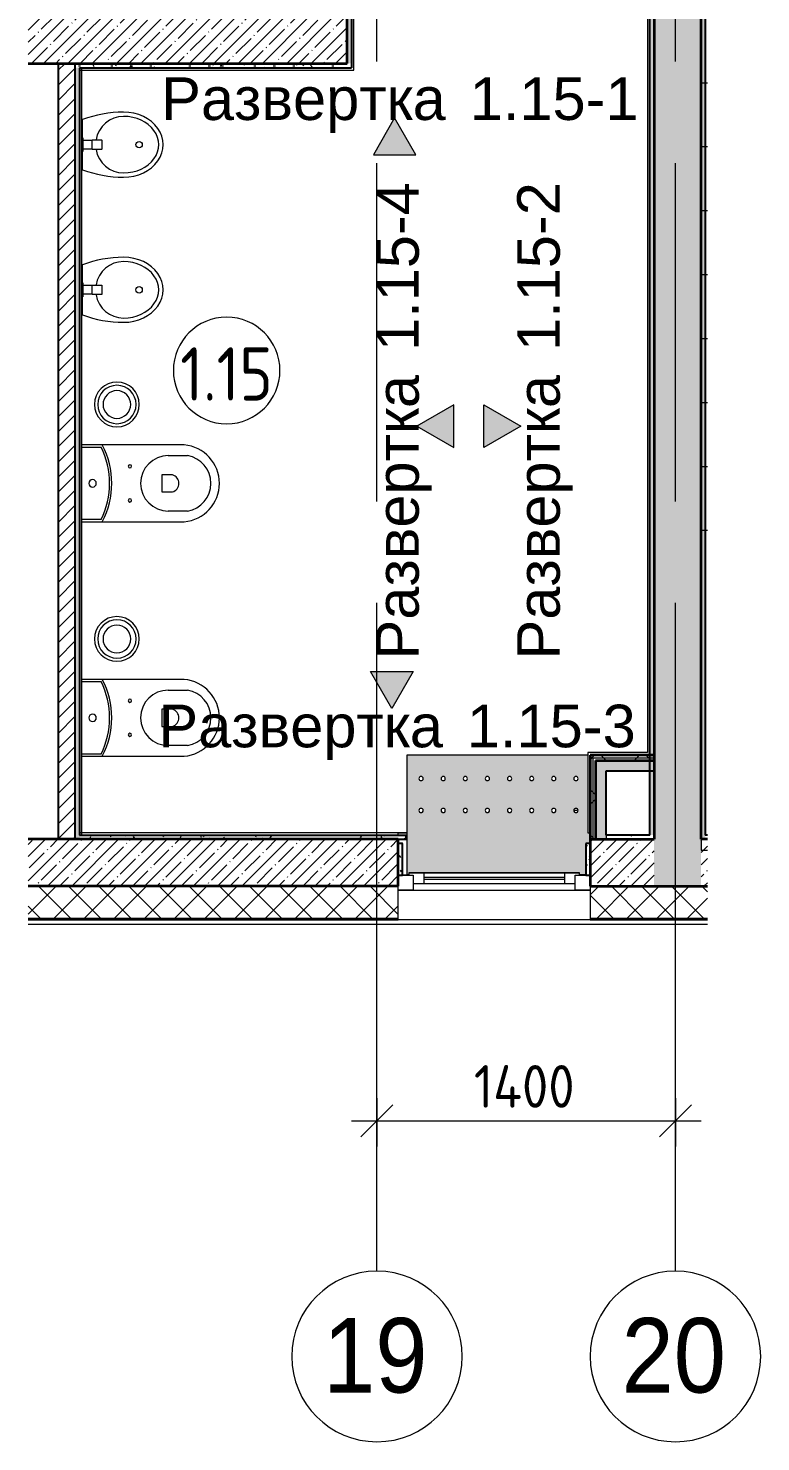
# Model space of a CAD drawing. Header units: millimetres. Extents: x 0 to 102275, y -2706 to 7916.
# Drawn here: x 68924 to 72360, y -2706 to 3925 of the extents above; entities that cross this region are included whole.
import ezdxf

# ---------------------------------------------------------------- set-up
doc = ezdxf.new("R2010")
doc.units = ezdxf.units.MM
doc.linetypes.add('Осевая', pattern=[3175, 635, -476.25, 1587.5, -476.25])
for name, color, linetype, lineweight in [('A-ANNO-DIMS', 7, 'Continuous', 9), ('A-ANNO-DIMS-100', 7, 'Continuous', 9), ('A-AREA-IDEN', 7, 'Continuous', 9), ('A-GLAZ', 7, 'Continuous', 9), ('A-GLAZ-1', 7, 'Continuous', 13), ('A-WALL', 7, 'Continuous', 9), ('G-ANNO-SYMB', 7, 'Continuous', 9), ('I-WALL', 7, 'Continuous', 9), ('M-EQPM', 7, 'Continuous', 9), ('P-SANR-FIXT', 7, 'Continuous', 9), ('S-STRS-MBND', 7, 'Continuous', 9), ('Знаки', 7, 'Continuous', 9), ('Оси', 7, 'Continuous', 9), ('Оси-1', 7, 'Continuous', 20), ('Оси-2', 7, 'Осевая', 9)]:
    doc.layers.add(name, color=color, linetype=linetype, lineweight=lineweight)
for name, color, linetype, lineweight, true_color in [('A-GENM', 7, 'Continuous', 9, 0x260000), ('A-WALL-1', 7, 'Continuous', 13, 0x3c3c3c), ('A-WALL-2', 7, 'Continuous', 35, 0x3c3c3c), ('A-WALL-3', 7, 'Continuous', 25, 0x3c3c3c), ('A-WALL-FNSH-1', 7, 'Continuous', 13, 0x3c3c3c), ('A-WALL-FNSH-2', 7, 'Continuous', 9, 0x3c3c3c)]:
    doc.layers.add(name, color=color, linetype=linetype, lineweight=lineweight, true_color=true_color)
doc.styles.add('Arial', font='arial.ttf', dxfattribs={"width": 0.9, "height": 350})
doc.styles.add('Arial_1', font='arial.ttf', dxfattribs={"height": 200})
doc.styles.add('GOST Common', font='GOST_Common.ttf', dxfattribs={"width": 0.9, "height": 250})
doc.styles.add('ISOCPEUR', font='isocpeur.ttf', dxfattribs={"width": 0.9, "height": 200})
doc.dimstyles.new('ISO-2_0_0_9К_Средний_округл2', dxfattribs={"dimscale": 304.8, "dimtxt": 199.196235, "dimasz": 0.492126, "dimexe": 0.393701, "dimexo": 0, "dimgap": 0, "dimtad": 1, "dimdec": 0, "dimrnd": 10, "dimzin": 0, "dimdsep": 46, "dimtxsty": 'ISOCPEUR', "dimblk1": 'OBLIQUE', "dimblk2": 'OBLIQUE', "dimsah": 1, "dimcen": 0.09, "dimdle": 0.393701, "dimazin": 0, "dimtfac": 1, "dimtdec": 4, "dimtix": 1, "dimtmove": 0, "dimatfit": 3, "dimfxl": 1, "dimtvp": 1, "dimtolj": 1, "dimtzin": 0, "dimarcsym": 2})
pattern_1 = [(45, (0, 0), (-57.02463, 57.02463), []), (45, (57.025, 0), (-57.02463, 57.02463), [100.806, -20.161, 3.353, -16.808])]
pattern_2 = [(0, (0, 0), (121.92, 30.48), [10.058, -81.382, 10.058, -81.382, -487.68]), (0, (0, 0), (121.92, 30.48), [-182.88, 10.058, -172.822, 10.058, -81.382, -213.36]), (0, (0, 0), (121.92, 30.48), [-457.2, 10.058, -50.902, 10.058, -142.342]), (120, (45.72, 15.24), (-87.356454, 90.345817), [10.058, -81.382, 10.058, -81.382, -487.68]), (120, (45.72, 15.24), (-87.356454, 90.345817), [-182.88, 10.058, -172.822, 10.058, -81.382, -213.36]), (120, (45.72, 15.24), (-87.356454, 90.345817), [-457.2, 10.058, -50.902, 10.058, -142.342]), (240, (60.96, 76.2), (-34.563546, -120.825817), [10.058, -81.382, 10.058, -81.382, -487.68]), (240, (60.96, 76.2), (-34.563546, -120.825817), [-182.88, 10.058, -172.822, 10.058, -81.382, -213.36]), (240, (60.96, 76.2), (-34.563546, -120.825817), [-457.2, 10.058, -50.902, 10.058, -142.342])]
pattern_3 = [(45, (0, 0), (-106.06602, 106.06602), []), (135, (0, 0), (-106.06602, -106.06602), [])]

# ---------------------------------------------------------------- blocks, each defined once
blk = doc.blocks.new('120_Окно_СКБ_1Ст - 120_Окно_СКБ_1Ст 900х2500_h_-20664874-План разверток пом_ 1_15_ Этаж 1')
at = {"layer": 'A-GLAZ'}
for p, q in [((450, -57), (-450, -57)), ((-430, -127), (-400, -127)), ((-330, -107), (330, -107)), ((330, -117), (-330, -117)), ((400, -127), (430, -127))]:
    blk.add_line(p, q, dxfattribs=at)
at = {"layer": 'A-GLAZ-1'}
for p, q in [((-450, -127), (-450, -57)), ((-450, -57), (-380, -57)), ((-380, -57), (-380, -127)), ((380, -127), (380, -57)), ((380, -57), (450, -57)), ((450, -57), (450, -127)), ((-380, -127), (-450, -127)), ((-380, -127), (-400, -127)), ((-400, -127), (-400, -137)), ((380, -87), (-380, -87)), ((-380, -87), (-380, -127)), ((-330, -137), (-330, -87)), ((330, -137), (330, -87)), ((380, -127), (380, -87)), ((450, -127), (380, -127)), ((400, -127), (380, -127)), ((400, -137), (400, -127)), ((-400, -137), (400, -137)), ((400, -137), (-400, -137))]:
    blk.add_line(p, q, dxfattribs=at)
blk = doc.blocks.new('radiator_prado_classic_z_tip_30_po exemplyaru - Classic Z Тип 30-500-30677900-План разверток пом_ 1_15_ Этаж 1')
at = {"layer": 'M-EQPM'}
for p, q in [((683.3, 106.5), (700, 106.5)), ((683.3, 106.5), (700, 106.5)), ((700, 110.3), (700, 106.5)), ((700, 106.5), (700, 106.8)), ((700, 106.8), (700, 106.5)), ((700, 106.5), (700, 106.8))]:
    blk.add_line(p, q, dxfattribs=at)
blk = doc.blocks.new('мусорная корзина - Round_ Metal-30590745-План разверток пом_ 1_15_ Этаж 1')
at = {"layer": 'P-SANR-FIXT'}
for radius, start, end in [(105, 0, 180), (90, 360, 180), (105, 180, 360), (90, 180, 360), (65, 0, 180), (65, 180, 360)]:
    blk.add_arc((0, 0), radius, start, end, dxfattribs=at)
blk = doc.blocks.new('WC Seat_2 with Cistern-Wall Based - 640 x 360mm-30580118-План разверток пом_ 1_15_ Этаж 1')
at = {"layer": 'P-SANR-FIXT'}
for p, q in [((-55, 485.5), (-55, 100.5)), ((-5, 410.5), (-5, 500.5)), ((255, 500.5), (255, 410.5)), ((305, 100.5), (305, 485.5)), ((85, 430.5), (85, 380.5)), ((165, 380.5), (165, 430.5)), ((85, 380.5), (165, 380.5)), ((-55, 100.5), (-55, 5.5)), ((-45, 5.5), (-45, 95.6)), ((295, 95.6), (295, 5.5)), ((305, 5.5), (305, 100.5))]:
    blk.add_line(p, q, dxfattribs=at)
for centre, radius, start, end in [((125, 469.8), 180.7, 4.97911, 175.02089), ((125, 478.7), 131.8, 9.52728, 170.47272), ((125, 410.5), 130, 180, 360), ((125, 418.8), 41.7, 16.2602, 163.7398), ((45, 230.5), 7.5, 0, 180), ((45, 230.5), 7.5, 180, 360), ((205, 230.5), 7.5, 0, 180), ((205, 230.5), 7.5, 180, 360), ((125, -237), 382.5, 61.92751, 118.07249), ((125, -247), 382.5, 63.6122, 116.3878), ((125, 55.5), 17.5, 0, 180), ((125, 55.5), 17.5, 180, 360)]:
    blk.add_arc(centre, radius, start, end, dxfattribs=at)
blk = doc.blocks.new('Urinal - Urinal-30617152-План разверток пом_ 1_15_ Этаж 1')
at = {"layer": 'P-SANR-FIXT'}
for p, q in [((-117.4, -2.6), (-32.5, -2.6)), ((32.5, -2.6), (117.4, -2.6))]:
    blk.add_line(p, q, dxfattribs=at)
blk.add_circle((0, -268.3), 15, dxfattribs=at)
for centre, start, end in [((392.4, -195), 159.32606, 180), ((-392.4, -195), 360, 20.67394)]:
    blk.add_arc(centre, 544.9, start, end, dxfattribs=at)
for major_axis, ratio, start_param, end_param in [((-132.5, 0), 0.987707, 4.886922, 6.283185), ((132.5, 0), 0.987707, 0, 1.396263), ((0, 186.2), 0.819068, 1.570796, 4.712389), ((0, 165), 0.80303, 1.570796, 4.712389)]:
    blk.add_ellipse((0, -195), major_axis=major_axis, ratio=ratio, start_param=start_param, end_param=end_param, dxfattribs=at)
blk = doc.blocks.new('Sanitary_Taps-Mixers_Gessi_70388-HABITO-External-part-for-wall-moun - 707 - Black Metal Brushed PVD-30902499-План разверток пом_ 1_15_ Этаж 1')
at = {"layer": 'A-GENM'}
for p, q in [((69176, 3411.5), (69181, 3411.5)), ((69176, 3411.5), (69181, 3411.5)), ((69181, 3411.5), (69181, 3346.5)), ((69181, 3411.5), (69181, 3400)), ((69181, 3400), (69224, 3400)), ((69224, 3356.5), (69224, 3401.5)), ((69224, 3401.5), (69268, 3401.5)), ((69224, 3400), (69224, 3401.5)), ((69224, 3401.5), (69268, 3401.5)), ((69268, 3401.5), (69269, 3400.5)), ((69268, 3401.5), (69269, 3400.5)), ((69269, 3400.5), (69269, 3357.5)), ((69269, 3400.5), (69269, 3357.5)), ((69181, 3346.5), (69176, 3346.5)), ((69181, 3346.5), (69176, 3346.5)), ((69224, 3358), (69181, 3358)), ((69181, 3358), (69181, 3346.5)), ((69224, 3356.5), (69224, 3358)), ((69268, 3356.5), (69224, 3356.5)), ((69268, 3356.5), (69224, 3356.5)), ((69269, 3357.5), (69268, 3356.5)), ((69269, 3357.5), (69268, 3356.5))]:
    blk.add_line(p, q, dxfattribs=at)
blk = doc.blocks.new('Зашивка радиатора_ СУ - Зашивка радиатора  М15-33170478-План разверток пом_ 1_15_ Этаж 1')
at = {"layer": 'Знаки'}
h = blk.add_hatch(color=256, dxfattribs=at)
h.paths.add_polyline_path([(490, 380.1), (480, 380.1), (479.2, 373.6), (-320, 373.6), (-320, 380.1), (-350, 380.1), (-350, 235.6), (-370, 235.6), (-370, 184.6), (-359, 184.6), (-359, -179.9), (490, -179.9), (490, 373.6)])
h.paths.add_polyline_path([(423.2, 90.4), (428.2, 89), (431.9, 85.4), (433.2, 80.4), (431.9, 75.4), (428.2, 71.7), (423.2, 70.4), (418.2, 71.7), (414.6, 75.4), (413.2, 80.4), (414.6, 85.4), (418.4, 89.1), (420.7, 90)])
h.paths.add_polyline_path([(215.7, 90.4), (220.7, 89), (224.4, 85.4), (225.7, 80.4), (224.4, 75.4), (220.7, 71.7), (215.7, 70.4), (210.7, 71.7), (207.1, 75.4), (205.7, 80.4), (207.1, 85.4), (210.9, 89.1), (213.2, 90)])
h.paths.add_polyline_path([(8.2, 90.4), (13.2, 89), (16.9, 85.4), (18.2, 80.4), (16.9, 75.4), (13.2, 71.7), (8.2, 70.4), (3.2, 71.7), (-0.4, 75.4), (-1.8, 80.4), (-0.4, 85.4), (3.4, 89.1), (5.7, 90)])
h.paths.add_polyline_path([(112, 90.4), (117, 89), (120.7, 85.4), (122, 80.4), (120.7, 75.4), (117, 71.7), (112, 70.4), (107, 71.7), (103.3, 75.4), (102, 80.4), (103.3, 85.4), (107.1, 89.1), (109.4, 90)])
h.paths.add_polyline_path([(319.5, 90.4), (324.7, 88.9), (328.2, 85.4), (329.5, 80.4), (328.2, 75.4), (324.5, 71.7), (319.5, 70.4), (314.5, 71.7), (310.8, 75.4), (309.5, 80.4), (310.8, 85.4), (314.6, 89.1), (316.9, 90)])
h.paths.add_polyline_path([(-303, 90.4), (-297.5, 88.6), (-294.3, 85.4), (-293, 80.4), (-294.3, 75.4), (-298, 71.7), (-303, 70.4), (-308, 71.7), (-311.7, 75.4), (-313, 80.4), (-311.7, 85.4), (-307.9, 89.1), (-305.6, 90)])
h.paths.add_polyline_path([(-95.5, 90.4), (-90.5, 89), (-86.8, 85.4), (-85.5, 80.4), (-86.8, 75.4), (-90.5, 71.7), (-95.5, 70.4), (-100.5, 71.7), (-104.2, 75.4), (-105.5, 80.4), (-104.2, 85.4), (-100.4, 89.1), (-98.1, 90)])
h.paths.add_polyline_path([(-199.3, 90.4), (-194.3, 89), (-190.6, 85.4), (-189.3, 80.4), (-190.6, 75.4), (-194.3, 71.7), (-199.3, 70.4), (-204.3, 71.7), (-207.9, 75.4), (-209.3, 80.4), (-207.9, 85.4), (-204.1, 89.1), (-201.8, 90)])
h.paths.add_polyline_path([(423.2, -59.6), (428.2, -61), (431.9, -64.6), (433.2, -69.6), (431.9, -74.6), (428.2, -78.3), (423.2, -79.6), (418.2, -78.3), (414.6, -74.6), (413.2, -69.6), (414.6, -64.6), (418.2, -61), (420.7, -60)])
h.paths.add_polyline_path([(319.5, -59.6), (324.7, -61.1), (328.2, -64.6), (329.5, -69.6), (328.2, -74.6), (324.5, -78.3), (319.5, -79.6), (314.5, -78.3), (310.8, -74.6), (309.5, -69.6), (310.8, -64.6), (314.5, -61), (316.9, -60)])
h.paths.add_polyline_path([(215.7, -59.6), (220.7, -61), (224.4, -64.6), (225.7, -69.6), (224.4, -74.6), (220.7, -78.3), (215.7, -79.6), (210.7, -78.3), (207.1, -74.6), (205.7, -69.6), (207.1, -64.6), (210.7, -61), (213.2, -60)])
h.paths.add_polyline_path([(8.2, -59.6), (13.2, -61), (16.9, -64.6), (18.2, -69.6), (16.9, -74.6), (13.2, -78.3), (8.2, -79.6), (3.2, -78.3), (-0.4, -74.6), (-1.8, -69.6), (-0.4, -64.6), (3.2, -61), (5.7, -60)])
h.paths.add_polyline_path([(-95.5, -59.6), (-90.5, -61), (-86.8, -64.6), (-85.5, -69.6), (-86.8, -74.6), (-90.5, -78.3), (-95.5, -79.6), (-100.5, -78.3), (-104.2, -74.6), (-105.5, -69.6), (-104.2, -64.6), (-100.5, -61), (-98.1, -60)])
h.paths.add_polyline_path([(112, -59.6), (117, -61), (120.7, -64.6), (122, -69.6), (120.7, -74.6), (117, -78.3), (112, -79.6), (107, -78.3), (103.3, -74.6), (102, -69.6), (103.3, -64.6), (107, -61), (109.4, -60)])
h.paths.add_polyline_path([(-199.3, -59.6), (-194.3, -61), (-190.6, -64.6), (-189.3, -69.6), (-190.6, -74.6), (-194.3, -78.3), (-199.3, -79.6), (-204.3, -78.3), (-207.9, -74.6), (-209.3, -69.6), (-207.9, -64.6), (-204.3, -61), (-201.8, -60)])
h.paths.add_polyline_path([(-303, -59.6), (-298, -61), (-294.3, -64.6), (-293, -69.6), (-294.3, -74.6), (-298, -78.3), (-303, -79.6), (-308, -78.3), (-311.7, -74.6), (-313, -69.6), (-311.7, -64.6), (-308, -61), (-305.6, -60)])
for p, q in [((-320, 380.1), (-350, 380.1)), ((490, 380.1), (480, 380.1)), ((490, -179.9), (490, 380.1)), ((-359, -179.9), (490, -179.9))]:
    blk.add_line(p, q, dxfattribs=at)
for centre, start, end in [((-303, 80.4), 0, 180), ((-303, 80.4), 180, 0), ((-199.3, 80.4), 0, 180), ((-199.3, 80.4), 180, 0), ((-95.5, 80.4), 0, 180), ((-95.5, 80.4), 180, 360), ((8.2, 80.4), 0, 180), ((8.2, 80.4), 180, 0), ((112, 80.4), 0, 180), ((112, 80.4), 180, 0), ((215.7, 80.4), 0, 180), ((215.7, 80.4), 180, 0), ((319.5, 80.4), 0, 180), ((319.5, 80.4), 180, 0), ((423.2, 80.4), 0, 180), ((423.2, 80.4), 180, 0), ((-303, -69.6), 0, 180), ((-199.3, -69.6), 0, 180), ((-95.5, -69.6), 0, 180), ((8.2, -69.6), 0, 180), ((112, -69.6), 0, 180), ((215.7, -69.6), 0, 180), ((319.5, -69.6), 0, 180), ((423.2, -69.6), 0, 180), ((-303, -69.6), 180, 0), ((-199.3, -69.6), 180, 0), ((-95.5, -69.6), 180, 0), ((8.2, -69.6), 180, 0), ((112, -69.6), 180, 0), ((215.7, -69.6), 180, 0), ((319.5, -69.6), 180, 0), ((423.2, -69.6), 180, 0)]:
    blk.add_arc(centre, 10, start, end, dxfattribs=at)
blk = doc.blocks.new('Ось сетки - D8-29747960-План разверток пом_ 1_15_ Этаж 1')
at = {"layer": 'Оси-1'}
for start, end in [(360, 180), (180, 360)]:
    blk.add_arc((0, 0), 4, start, end, dxfattribs=at)
blk = doc.blocks.new('Фасад - Марка фасада_Указатель-25386507-План разверток пом_ 1_15_ Этаж 1')
at = {"layer": 'G-ANNO-SYMB'}
blk.add_hatch(color=256, dxfattribs=at).paths.add_polyline_path([(-1, 0), (0, 1.732), (1, 0), (0, 0)])
for p, q in [((0, 1.732), (-1, 0)), ((1, 0), (0, 1.732)), ((-1, 0), (0, 0)), ((0, 0), (1, 0))]:
    blk.add_line(p, q, dxfattribs=at)
blk = doc.blocks.new('Марка_Помещения - Номер-25198446-План разверток пом_ 1_15_ Этаж 1')
at = {"layer": 'A-AREA-IDEN'}
for start, end in [(360, 180), (180, 360)]:
    blk.add_arc((0, 0), 2.5, start, end, dxfattribs=at)
blk = doc.blocks.new('DIMBLOCK1-План разверток пом_ 1_15_ Этаж 1')
at = {"layer": 'A-ANNO-DIMS-100'}
for p, q in [((70560, -1094.4), (70560, -1320.5)), ((70560, -1200.5), (70560, -1094.4)), ((71960, -1094.4), (71960, -1320.5)), ((71960, -1200.5), (71960, -1094.4)), ((70440, -1200.5), (72080, -1200.5))]:
    blk.add_line(p, q, dxfattribs=at)
at = {"layer": 'A-ANNO-DIMS-100', "lineweight": 20}
for p, q in [((70560, -1200.5), (70635, -1125.5)), ((71960, -1200.5), (72035, -1125.5)), ((70560, -1200.5), (70485, -1275.5)), ((71960, -1200.5), (71885, -1275.5))]:
    blk.add_line(p, q, dxfattribs=at)
at = {"layer": 'A-ANNO-DIMS-100', "color": 0, "insert": (71014.8, -939.2), "char_height": 200, "width": 588.395, "attachment_point": 1, "line_spacing_factor": 1.149209, "style": 'ISOCPEUR'}
blk.add_mtext('1400', dxfattribs=at)
blk = doc.blocks.new('_Oblique')
at = {"color": 0, "linetype": 'ByBlock', "lineweight": -2}
blk.add_line((-0.5, -0.5), (0.5, 0.5), dxfattribs=at)

msp = doc.modelspace()

# ---------------------------------------------------------------- hatches: boundary and pattern name
at = {"layer": 'A-WALL'}
h = msp.add_hatch(dxfattribs=at)
h.set_pattern_fill('FP_1', color=256, style=0, pattern_type=2)
h.set_pattern_definition([(45, (0, 0), (-70.71068, 70.71068), []), (135, (0, 0), (-70.71068, -70.71068), [])])
h.paths.add_polyline_path([(72109.6, -250), (72109.6, -100), (71560, -100), (71560, -250), (71711.4, -250)])
h.paths.add_polyline_path([(70517, -250), (70660, -250), (70660, -100), (68924.4, -100), (68924.4, -250), (69720.7, -250)])
at = {"layer": 'I-WALL'}
h = msp.add_hatch(dxfattribs=at)
h.set_pattern_fill('FP_2', color=256, style=0, pattern_type=2)
h.set_pattern_definition(pattern_1)
h.paths.add_polyline_path([(71860, -100), (72080, -100), (72080, 7900), (71860, 7900), (71860, 120)])
h = msp.add_hatch(dxfattribs=at)
h.set_pattern_fill('FP_8', color=256, style=0, pattern_type=2)
h.set_pattern_definition(pattern_2)
h.paths.add_polyline_path([(70440, 3760), (70440, 7680), (70420, 7680), (70420, 3760)])
h = msp.add_hatch(dxfattribs=at)
h.set_pattern_fill('FP_8', color=256, style=0, pattern_type=2)
h.set_pattern_definition(pattern_2)
h.paths.add_polyline_path([(71860, 140), (71860, 7680), (71840, 7680), (71840, 140)])
h = msp.add_hatch(dxfattribs=at)
h.set_pattern_fill('FP_8', color=256, style=0, pattern_type=2)
h.set_pattern_definition(pattern_2)
h.paths.add_polyline_path([(72100, 120), (72100, 7660), (72080, 7660), (72080, 120)])
h = msp.add_hatch(dxfattribs=at)
h.set_pattern_fill('FP_2', color=256, style=0, pattern_type=2)
h.set_pattern_definition(pattern_1)
h.paths.add_polyline_path([(69145, 3760), (70420, 3760), (70420, 3980), (68924.4, 3980), (68924.4, 3760), (69065, 3760)])
h = msp.add_hatch(dxfattribs=at)
h.set_pattern_fill('FP_3', color=256, style=0, pattern_type=2)
h.set_pattern_definition([(45, (0, 0), (-35.35534, 35.35534), [])])
h.paths.add_polyline_path([(69145, 120), (69145, 3760), (69065, 3760), (69065, 120)])
h = msp.add_hatch(dxfattribs=at)
h.set_pattern_fill('FP_8', color=256, style=0, pattern_type=2)
h.set_pattern_definition(pattern_2)
h.paths.add_polyline_path([(69165, 3740), (70440, 3740), (70440, 3760), (69145, 3760), (69145, 3740)])
h = msp.add_hatch(dxfattribs=at)
h.set_pattern_fill('FP_8', color=256, style=0, pattern_type=2)
h.set_pattern_definition(pattern_2)
h.paths.add_polyline_path([(69145, 120), (69165, 120), (69165, 3740), (69145, 3740), (69145, 182)])
h = msp.add_hatch(dxfattribs=at)
h.set_pattern_fill('FP_9', color=256, style=0, pattern_type=2)
h.set_pattern_definition(pattern_3)
h.paths.add_polyline_path([(71860, 503), (71860, 515.5), (71560, 515.5), (71560, 503), (71711.4, 503)])
h = msp.add_hatch(dxfattribs=at)
h.set_pattern_fill('FP_9', color=256, style=0, pattern_type=2)
h.set_pattern_definition(pattern_3)
h.paths.add_polyline_path([(71572.5, 120), (71572.5, 503), (71560, 503), (71560, 120)])
h = msp.add_hatch(dxfattribs=at)
h.set_pattern_fill('FP_9', color=256, style=0, pattern_type=2)
h.set_pattern_definition(pattern_3)
h.paths.add_polyline_path([(71860, 490.5), (71860, 503), (71572.5, 503), (71572.5, 490.5), (71711.4, 490.5)])
h = msp.add_hatch(dxfattribs=at)
h.set_pattern_fill('FP_9', color=256, style=0, pattern_type=2)
h.set_pattern_definition(pattern_3)
h.paths.add_polyline_path([(71585, 120), (71585, 490.5), (71572.5, 490.5), (71572.5, 120)])
for points in [[(71860, 440.5), (71860, 490.5), (71585, 490.5), (71585, 440.5), (71711.4, 440.5)], [(71635, 120), (71635, 440.5), (71585, 439.8), (71585, 120)]]:
    msp.add_hatch(color=256, dxfattribs=at).paths.add_polyline_path(points)
h = msp.add_hatch(dxfattribs=at)
h.set_pattern_fill('FP_8', color=256, style=0, pattern_type=2)
h.set_pattern_definition(pattern_2)
h.paths.add_polyline_path([(71860, 120), (71860, 140), (71635, 140), (71635, 120), (71711.4, 120)])
h.paths.add_polyline_path([(69720.7, 120), (70697.5, 120), (70697.5, 140), (69165, 140), (69165, 120)])
h = msp.add_hatch(dxfattribs=at)
h.set_pattern_fill('FP_8', color=256, style=0, pattern_type=2)
h.set_pattern_definition(pattern_2)
h.paths.add_polyline_path([(72109.6, 120), (72109.6, 140), (72100, 140), (72100, 120)])
h = msp.add_hatch(dxfattribs=at)
h.set_pattern_fill('FP_2', color=256, style=0, pattern_type=2)
h.set_pattern_definition(pattern_1)
h.paths.add_polyline_path([(71860, -100), (71860, 120), (71560, 120), (71560, -100), (71711.4, -100)])
h.paths.add_polyline_path([(70660, -100), (70660, 120), (68924.4, 120), (68924.4, -100), (70517, -100)])
h = msp.add_hatch(dxfattribs=at)
h.set_pattern_fill('FP_8', color=256, style=0, pattern_type=2)
h.set_pattern_definition(pattern_2)
h.paths.add_polyline_path([(70680, -48), (70680, 100), (70660, 100), (70660, -48)])
h = msp.add_hatch(dxfattribs=at)
h.set_pattern_fill('FP_8', color=256, style=0, pattern_type=2)
h.set_pattern_definition(pattern_2)
h.paths.add_polyline_path([(71560, -48), (71560, 100), (71540, 100), (71540, -48)])
h = msp.add_hatch(dxfattribs=at)
h.set_pattern_fill('FP_2', color=256, style=0, pattern_type=2)
h.set_pattern_definition(pattern_1)
h.paths.add_polyline_path([(72109.6, -100), (72109.6, 120), (72080, 120), (72080, -100)])

# ---------------------------------------------------------------- linework, layer by layer
at = {"layer": 'A-WALL'}
for p, q in [((71572.5, 503), (71572.5, 120)), ((71572.5, 503), (71860, 503)), ((71635, 140), (71635, 120)), ((68924.4, -250), (70660, -250)), ((71560, -258), (70660, -258)), ((71560, -250), (72109.6, -250)), ((72109.6, -280), (68924.4, -280))]:
    msp.add_line(p, q, dxfattribs=at)
at = {"layer": 'A-WALL-1'}
for p, q in [((70660, -250), (70660, -100)), ((71560, -100), (71560, -250))]:
    msp.add_line(p, q, dxfattribs=at)
at = {"layer": 'A-WALL-2'}
for p, q in [((71860, 7900), (71860, 120)), ((72080, 120), (72080, 7680)), ((70420, 3760), (70420, 3980)), ((68924.4, 3760), (70420, 3760)), ((71560, 515.5), (71560, -100)), ((71860, 515.5), (71560, 515.5)), ((71585, 490.5), (71585, 120)), ((71585, 490.5), (71860, 490.5)), ((70660, 120), (68924.4, 120)), ((70660, -100), (70660, 120)), ((71560, 120), (71860, 120)), ((72109.6, 120), (72080, 120)), ((70660, -100), (68924.4, -100)), ((71560, -100), (71860, -100)), ((71860, -100), (72109.6, -100))]:
    msp.add_line(p, q, dxfattribs=at)
at = {"layer": 'A-WALL-3'}
for p, q in [((70440, 7660), (70440, 3740)), ((71840, 140), (71840, 7660)), ((72100, 7660), (72100, 140)), ((69065, 3760), (69065, 120)), ((69145, 120), (69145, 3760)), ((69165, 3740), (70440, 3740)), ((69165, 3740), (69165, 140)), ((71635, 140), (71635, 440.5)), ((71635, 440.5), (71860, 440.5)), ((69165, 140), (70697.5, 140)), ((70697.5, 120), (70697.5, 140)), ((71840, 140), (71635, 140)), ((72109.6, 140), (72100, 140)), ((70660, 120), (70697.5, 120)), ((70680, 100), (70660, 100)), ((70680, -48), (70680, 100)), ((71540, 100), (71540, -48)), ((71560, 100), (71540, 100)), ((70660, -48), (70680, -48)), ((71540, -48), (71560, -48))]:
    msp.add_line(p, q, dxfattribs=at)
at = {"layer": 'A-WALL-FNSH-1'}
for p, q in [((71829, 7660), (71829, 526.5)), ((72101, 7659), (72101, 140)), ((70451, 3729), (70451, 5338)), ((69165, 3729), (70451, 3729)), ((69176, 140), (69176, 3740)), ((71549, 526.5), (71549, 151)), ((71829, 526.5), (71549, 526.5)), ((70660, 151), (69165, 151)), ((70660, 140), (70660, 151)), ((71549, 151), (71560, 151)), ((72109.6, 141), (72101, 141)), ((70681, 100), (70680, 100)), ((70681, -48), (70681, 100)), ((71539, 100), (71539, -48)), ((71540, 100), (71539, 100)), ((70680, -48), (70681, -48)), ((71539, -48), (71540, -48)), ((68924.4, -253), (70660, -253)), ((70660, -253), (70660, -250)), ((71560, -250), (71560, -253)), ((71560, -253), (72109.6, -253))]:
    msp.add_line(p, q, dxfattribs=at)
at = {"layer": 'A-WALL-FNSH-2'}
for p, q in [((68924.4, -258), (70660, -258)), ((70660, -258), (70660, -253)), ((71560, -253), (71560, -258)), ((71560, -258), (72109.6, -258))]:
    msp.add_line(p, q, dxfattribs=at)
at = {"layer": 'I-WALL'}
for p, q in [((70660, 151), (70700, 151)), ((70700, 150), (70660, 150)), ((70697.5, 140), (70700, 140)), ((70697.5, 120), (70700, 120))]:
    msp.add_line(p, q, dxfattribs=at)
at = {"layer": 'S-STRS-MBND'}
for p, q in [((72080, 1569.7), (72080, 5169.7)), ((72080, 3669.7), (72109.6, 3669.7)), ((72080, 3669.7), (72109.6, 3669.7)), ((72080, 3369.7), (72109.6, 3369.7)), ((72080, 3369.7), (72109.6, 3369.7)), ((72080, 3069.7), (72109.6, 3069.7)), ((72080, 3069.7), (72109.6, 3069.7)), ((72080, 2769.7), (72109.6, 2769.7)), ((72080, 2769.7), (72109.6, 2769.7)), ((72080, 2469.7), (72109.6, 2469.7)), ((72080, 2469.7), (72109.6, 2469.7)), ((72080, 2169.7), (72109.6, 2169.7)), ((72080, 2169.7), (72109.6, 2169.7)), ((72080, 1869.7), (72109.6, 1869.7)), ((72080, 1869.7), (72109.6, 1869.7)), ((72080, 1569.7), (72080, 69.7)), ((72080, 1569.7), (72109.6, 1569.7)), ((72080, 1569.7), (72109.6, 1569.7)), ((72080, 69.7), (72109.6, 69.7))]:
    msp.add_line(p, q, dxfattribs=at)
at = {"layer": 'Оси'}
for p, q in [((70560, -1906.3), (70560, 593.7)), ((71960, -1906.3), (71960, 593.7))]:
    msp.add_line(p, q, dxfattribs=at)
at = {"layer": 'Оси-2'}
for p, q in [((70560, 593.7), (70560, 5408)), ((71960, 593.7), (71960, 5408))]:
    msp.add_line(p, q, dxfattribs=at)

# ---------------------------------------------------------------- block references
at = {"layer": 'A-AREA-IDEN', "xscale": 99.99999999999993, "yscale": 99.99999999999993, "zscale": 99.99999999999993}
msp.add_blockref('Марка_Помещения - Номер-25198446-План разверток пом_ 1_15_ Этаж 1', (69854.9, 2319.6), dxfattribs=at)
at = {"layer": 'A-GLAZ', "rotation": 180}
msp.add_blockref('120_Окно_СКБ_1Ст - 120_Окно_СКБ_1Ст 900х2500_h_-20664874-План разверток пом_ 1_15_ Этаж 1', (71110, -175), dxfattribs=at)
at = {"layer": 'G-ANNO-SYMB', "xscale": 99.99999999999993, "yscale": 99.99999999999993, "zscale": 99.99999999999993}
msp.add_blockref('Фасад - Марка фасада_Указатель-25386507-План разверток пом_ 1_15_ Этаж 1', (70642.9, 3330.9), dxfattribs=at)
at = {"layer": 'G-ANNO-SYMB', "xscale": 99.99999999999993, "yscale": 99.99999999999993, "zscale": 99.99999999999993, "rotation": 89.99999999999962}
msp.add_blockref('Фасад - Марка фасада_Указатель-25386507-План разверток пом_ 1_15_ Этаж 1', (70919.9, 2058.8), dxfattribs=at)
at = {"layer": 'G-ANNO-SYMB', "extrusion": (0, 0, -1), "xscale": 99.99999999999993, "yscale": 99.99999999999993, "zscale": 99.99999999999993}
for p, rotation in [((-71061.8, 2058.8), 90.00000000000001), ((-70629.6, 907.4), 180)]:
    msp.add_blockref('Фасад - Марка фасада_Указатель-25386507-План разверток пом_ 1_15_ Этаж 1', p, dxfattribs=dict(at, rotation=rotation))
at = {"layer": 'M-EQPM'}
msp.add_blockref('radiator_prado_classic_z_tip_30_po exemplyaru - Classic Z Тип 30-500-30677900-План разверток пом_ 1_15_ Этаж 1', (70800, 151), dxfattribs=at)
at = {"layer": 'P-SANR-FIXT'}
for name, p, rotation in [('Urinal - Urinal-30617152-План разверток пом_ 1_15_ Этаж 1', (69176, 3379), 89.9999999999999), ('Urinal - Urinal-30617152-План разверток пом_ 1_15_ Этаж 1', (69176, 2698), 89.9999999999999), ('WC Seat_2 with Cistern-Wall Based - 640 x 360mm-30580118-План разверток пом_ 1_15_ Этаж 1', (69170.5, 1915), 269.9999999999998), ('WC Seat_2 with Cistern-Wall Based - 640 x 360mm-30580118-План разверток пом_ 1_15_ Этаж 1', (69170.5, 815), 269.9999999999998)]:
    msp.add_blockref(name, p, dxfattribs=dict(at, rotation=rotation))
for name, p in [('Sanitary_Taps-Mixers_Gessi_70388-HABITO-External-part-for-wall-moun - 707 - Black Metal Brushed PVD-30902499-План разверток пом_ 1_15_ Этаж 1', (0, 0)), ('Sanitary_Taps-Mixers_Gessi_70388-HABITO-External-part-for-wall-moun - 707 - Black Metal Brushed PVD-30902499-План разверток пом_ 1_15_ Этаж 1', (0, -681)), ('мусорная корзина - Round_ Metal-30590745-План разверток пом_ 1_15_ Этаж 1', (69340, 2160)), ('мусорная корзина - Round_ Metal-30590745-План разверток пом_ 1_15_ Этаж 1', (69340, 1060))]:
    msp.add_blockref(name, p, dxfattribs=at)
at = {"layer": 'Знаки', "rotation": 180}
msp.add_blockref('Зашивка радиатора_ СУ - Зашивка радиатора  М15-33170478-План разверток пом_ 1_15_ Этаж 1', (71190, 335.6), dxfattribs=at)
at = {"layer": 'Оси-1', "xscale": 99.99999999999993, "yscale": 99.99999999999993, "zscale": 99.99999999999993}
for p in [(70560, -2306.3), (71960, -2306.3)]:
    msp.add_blockref('Ось сетки - D8-29747960-План разверток пом_ 1_15_ Этаж 1', p, dxfattribs=at)

# ---------------------------------------------------------------- texts
at = {"layer": 'A-AREA-IDEN', "insert": (69636.9, 2428.2), "char_height": 250, "width": 548.354, "attachment_point": 1, "style": 'GOST Common'}
msp.add_mtext('1.15', dxfattribs=at)
at = {"layer": 'G-ANNO-SYMB', "char_height": 200, "attachment_point": 1, "style": 'Arial_1'}
for s, insert, width in [('Развертка', (69548.1, 3694.7), 1659.493), (' 1.15-1', (70917.3, 3694.7), 1074.261), ('Развертка', (69534.8, 751.7), 1659.493), (' 1.15-3', (70904, 751.7), 1074.261)]:
    msp.add_mtext(s, dxfattribs=dict(at, insert=insert, width=width))
at = {"layer": 'G-ANNO-SYMB', "char_height": 200, "attachment_point": 1, "rotation": 90, "style": 'Arial_1'}
for s, insert, width in [(' 1.15-4', (70556.1, 2333.3), 1074.261), (' 1.15-2', (71217.6, 2333.3), 1074.261), ('Развертка', (70556.1, 964), 1659.493), ('Развертка', (71217.6, 964), 1659.493)]:
    msp.add_mtext(s, dxfattribs=dict(at, insert=insert, width=width))
at = {"layer": 'Оси', "char_height": 350, "width": 606.076, "attachment_point": 1, "style": 'Arial'}
for s, insert in [('19', (70307.4, -2125.6)), ('20', (71707.4, -2125.6))]:
    msp.add_mtext(s, dxfattribs=dict(at, insert=insert))

# ---------------------------------------------------------------- dimensions: what is measured, and where the dimension line sits
at = {"layer": 'A-ANNO-DIMS'}
dim = msp.add_linear_dim(base=(71960, -1200.5), p1=(70560, -1094.4), p2=(71960, -1094.4), dimstyle='ISO-2_0_0_9К_Средний_округл2', override={"dimpost": '<>', "dimfxl": 1400}, dxfattribs=at)
dim.commit()
dim.dimension.update_dxf_attribs({"geometry": 'DIMBLOCK1-План разверток пом_ 1_15_ Этаж 1', "text_midpoint": (71260, -1100.5)})

doc.saveas('drawing.dxf')
